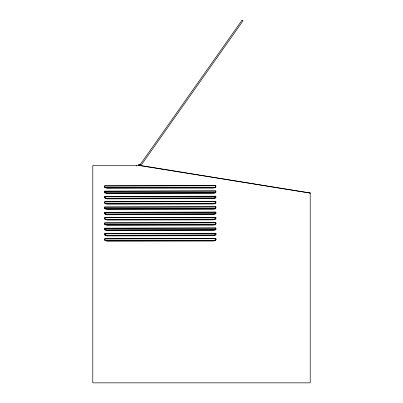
<?xml version="1.0" encoding="UTF-8"?>
<svg xmlns="http://www.w3.org/2000/svg" width="403" height="403" viewBox="0 0 403 403"><rect width="100%" height="100%" fill="white"/><g stroke="black" fill="none" stroke-linecap="round" stroke-linejoin="round"><path stroke-width="0.6" d="M215.827 186.513L215.308 187.199L213.414 187.556L107.037 187.758L105.349 187.491L104.619 186.871M215.837 191.808L215.111 192.427L213.424 192.699L107.047 192.901L105.359 192.634L104.654 192.13L105.359 192.785L107.047 193.052L213.424 192.851L215.111 192.579L215.837 191.959M215.847 197.102L215.328 197.782L213.434 198.14L107.057 198.341L105.158 197.989L104.634 197.309M215.857 202.392L215.131 203.016L213.444 203.288L107.067 203.485L105.379 203.223L104.644 202.603M215.857 202.543L215.131 203.162L213.444 203.434L107.067 203.636L105.379 203.369L104.644 202.749M215.867 207.686L215.142 208.306L213.454 208.578L107.077 208.779L105.39 208.512L104.684 208.008L105.39 208.663L107.077 208.925L213.454 208.729L215.142 208.457L215.867 207.832M215.877 212.975L215.358 213.661L213.464 214.018L107.087 214.22L105.188 213.867L104.664 213.187M215.887 218.27L215.368 218.955L213.474 219.313L107.097 219.514L105.41 219.247L104.674 218.628M215.897 223.559L215.172 224.184L213.484 224.456L107.107 224.657L105.651 224.466L104.715 223.887L105.42 224.536L107.107 224.803L213.484 224.602L215.172 224.33L215.897 223.71M215.907 228.854L215.388 229.539L213.494 229.896L107.117 230.098L105.218 229.745L104.694 229.065M215.917 234.148L215.187 234.768L213.504 235.04L107.127 235.241L104.805 234.581M215.917 234.294L215.192 234.919L213.504 235.191L107.127 235.387L105.228 235.04L104.704 234.355M215.927 239.437L215.197 240.062L213.514 240.334L107.138 240.531L105.445 240.269L104.745 239.765L105.445 240.415L107.138 240.682L213.514 240.48L215.202 240.208L215.927 239.589M138.572 165.144L138.284 165.719A0.766 0.766 0 0 0 138.839 165.215M104.614 186.725L105.349 187.345L107.037 187.612L213.414 187.41L214.864 187.214L215.801 186.629M104.735 197.687C104.674 197.445 106.327 198.488 107.057 198.195L213.434 197.994L215.121 197.722L215.822 197.213M104.765 213.56C104.704 213.323 106.352 214.366 107.087 214.069L213.464 213.872L214.915 213.676L215.847 213.091M104.795 229.438C104.735 229.201 106.382 230.244 107.117 229.947L213.494 229.745L215.182 229.473L215.877 228.969M139.901 165.477L140.566 164.535M140.138 165.643L140.803 164.701M104.674 218.476L105.41 219.096L107.097 219.363L213.474 219.161L215.791 218.648M140.33 164.369L139.932 164.439M104.614 185.984L215.827 185.773M104.624 191.279L215.837 191.067M104.634 196.568L215.847 196.362M104.644 201.863L215.857 201.651M104.654 207.152L215.867 206.946M104.664 212.446L215.877 212.235M104.674 217.736L215.887 217.529M104.684 223.03L215.897 222.824M104.694 228.325L215.907 228.113M104.704 233.614L215.917 233.408M104.715 238.908L215.927 238.697M309.061 192.861L310.209 192.856L310.209 382.85L92.791 382.85L92.791 165.431L140.179 165.431L310.209 193.042L138.813 165.431M104.725 192.392L104.624 192.019M104.755 208.27L104.654 207.893M104.785 224.149L104.684 223.771M104.815 240.022L104.715 239.649M104.644 186.841L104.715 187.103M104.674 202.714L104.745 202.976M104.704 218.592L104.775 218.854M136.365 165.431L136.365 166.006M138.934 165.85A0.861 0.861 0 0 1 138.773 164.59A0.861 0.861 0 0 1 140.048 164.535A0.861 0.861 0 0 1 139.987 165.809M140.451 164.62A0.766 0.766 0 0 1 139.634 164.605M215.832 186.927L215.101 187.733L213.414 188.08L107.037 188.282L104.82 187.571L104.614 185.833L215.827 185.627L215.832 186.927M215.842 192.216L215.111 193.022L213.424 193.375L107.047 193.571L104.83 192.861L104.624 191.128L215.837 190.916L215.842 192.216M215.847 197.51L215.121 198.316L213.434 198.664L107.057 198.865L104.84 198.155L104.634 196.422L215.847 196.211L215.847 197.51M215.857 202.805L215.131 203.606L213.444 203.958L107.067 204.16L104.851 203.444L104.644 201.712L215.857 201.505L215.857 202.805M215.867 208.094L215.142 208.9L213.454 209.248L107.077 209.449L104.861 208.739L104.654 207.006L215.867 206.794L215.867 208.094M215.877 213.389L215.152 214.189L213.464 214.542L107.087 214.744L104.871 214.033L104.664 212.295L215.877 212.089L215.877 213.389M215.887 218.678L215.162 219.484L213.474 219.837L107.097 220.033L104.881 219.323L104.674 217.59L215.887 217.378L215.887 218.678M215.897 223.972L215.172 224.778L213.484 225.126L107.107 225.327L104.891 224.617L104.684 222.884L215.897 222.673L215.897 223.972M215.907 229.262L215.182 230.068L213.494 230.42L107.117 230.622L104.901 229.906L104.694 228.174L215.907 227.967L215.907 229.262M215.917 234.556L215.192 235.362L213.504 235.71L107.127 235.911L104.911 235.201L104.704 233.468L215.917 233.256L215.917 234.556M215.927 239.85L215.202 240.651L213.514 241.004L107.138 241.206L104.921 240.49L104.715 238.757L215.927 238.551L215.927 239.85M242.067 20.15L140.098 164.701L141.04 165.361L243.009 20.815L242.067 20.15M139.146 165.643A0.574 0.574 0 0 0 140.007 165.144A0.574 0.574 0 0 0 139.146 164.646A0.574 0.574 0 0 0 139.146 165.643"/></g></svg>
